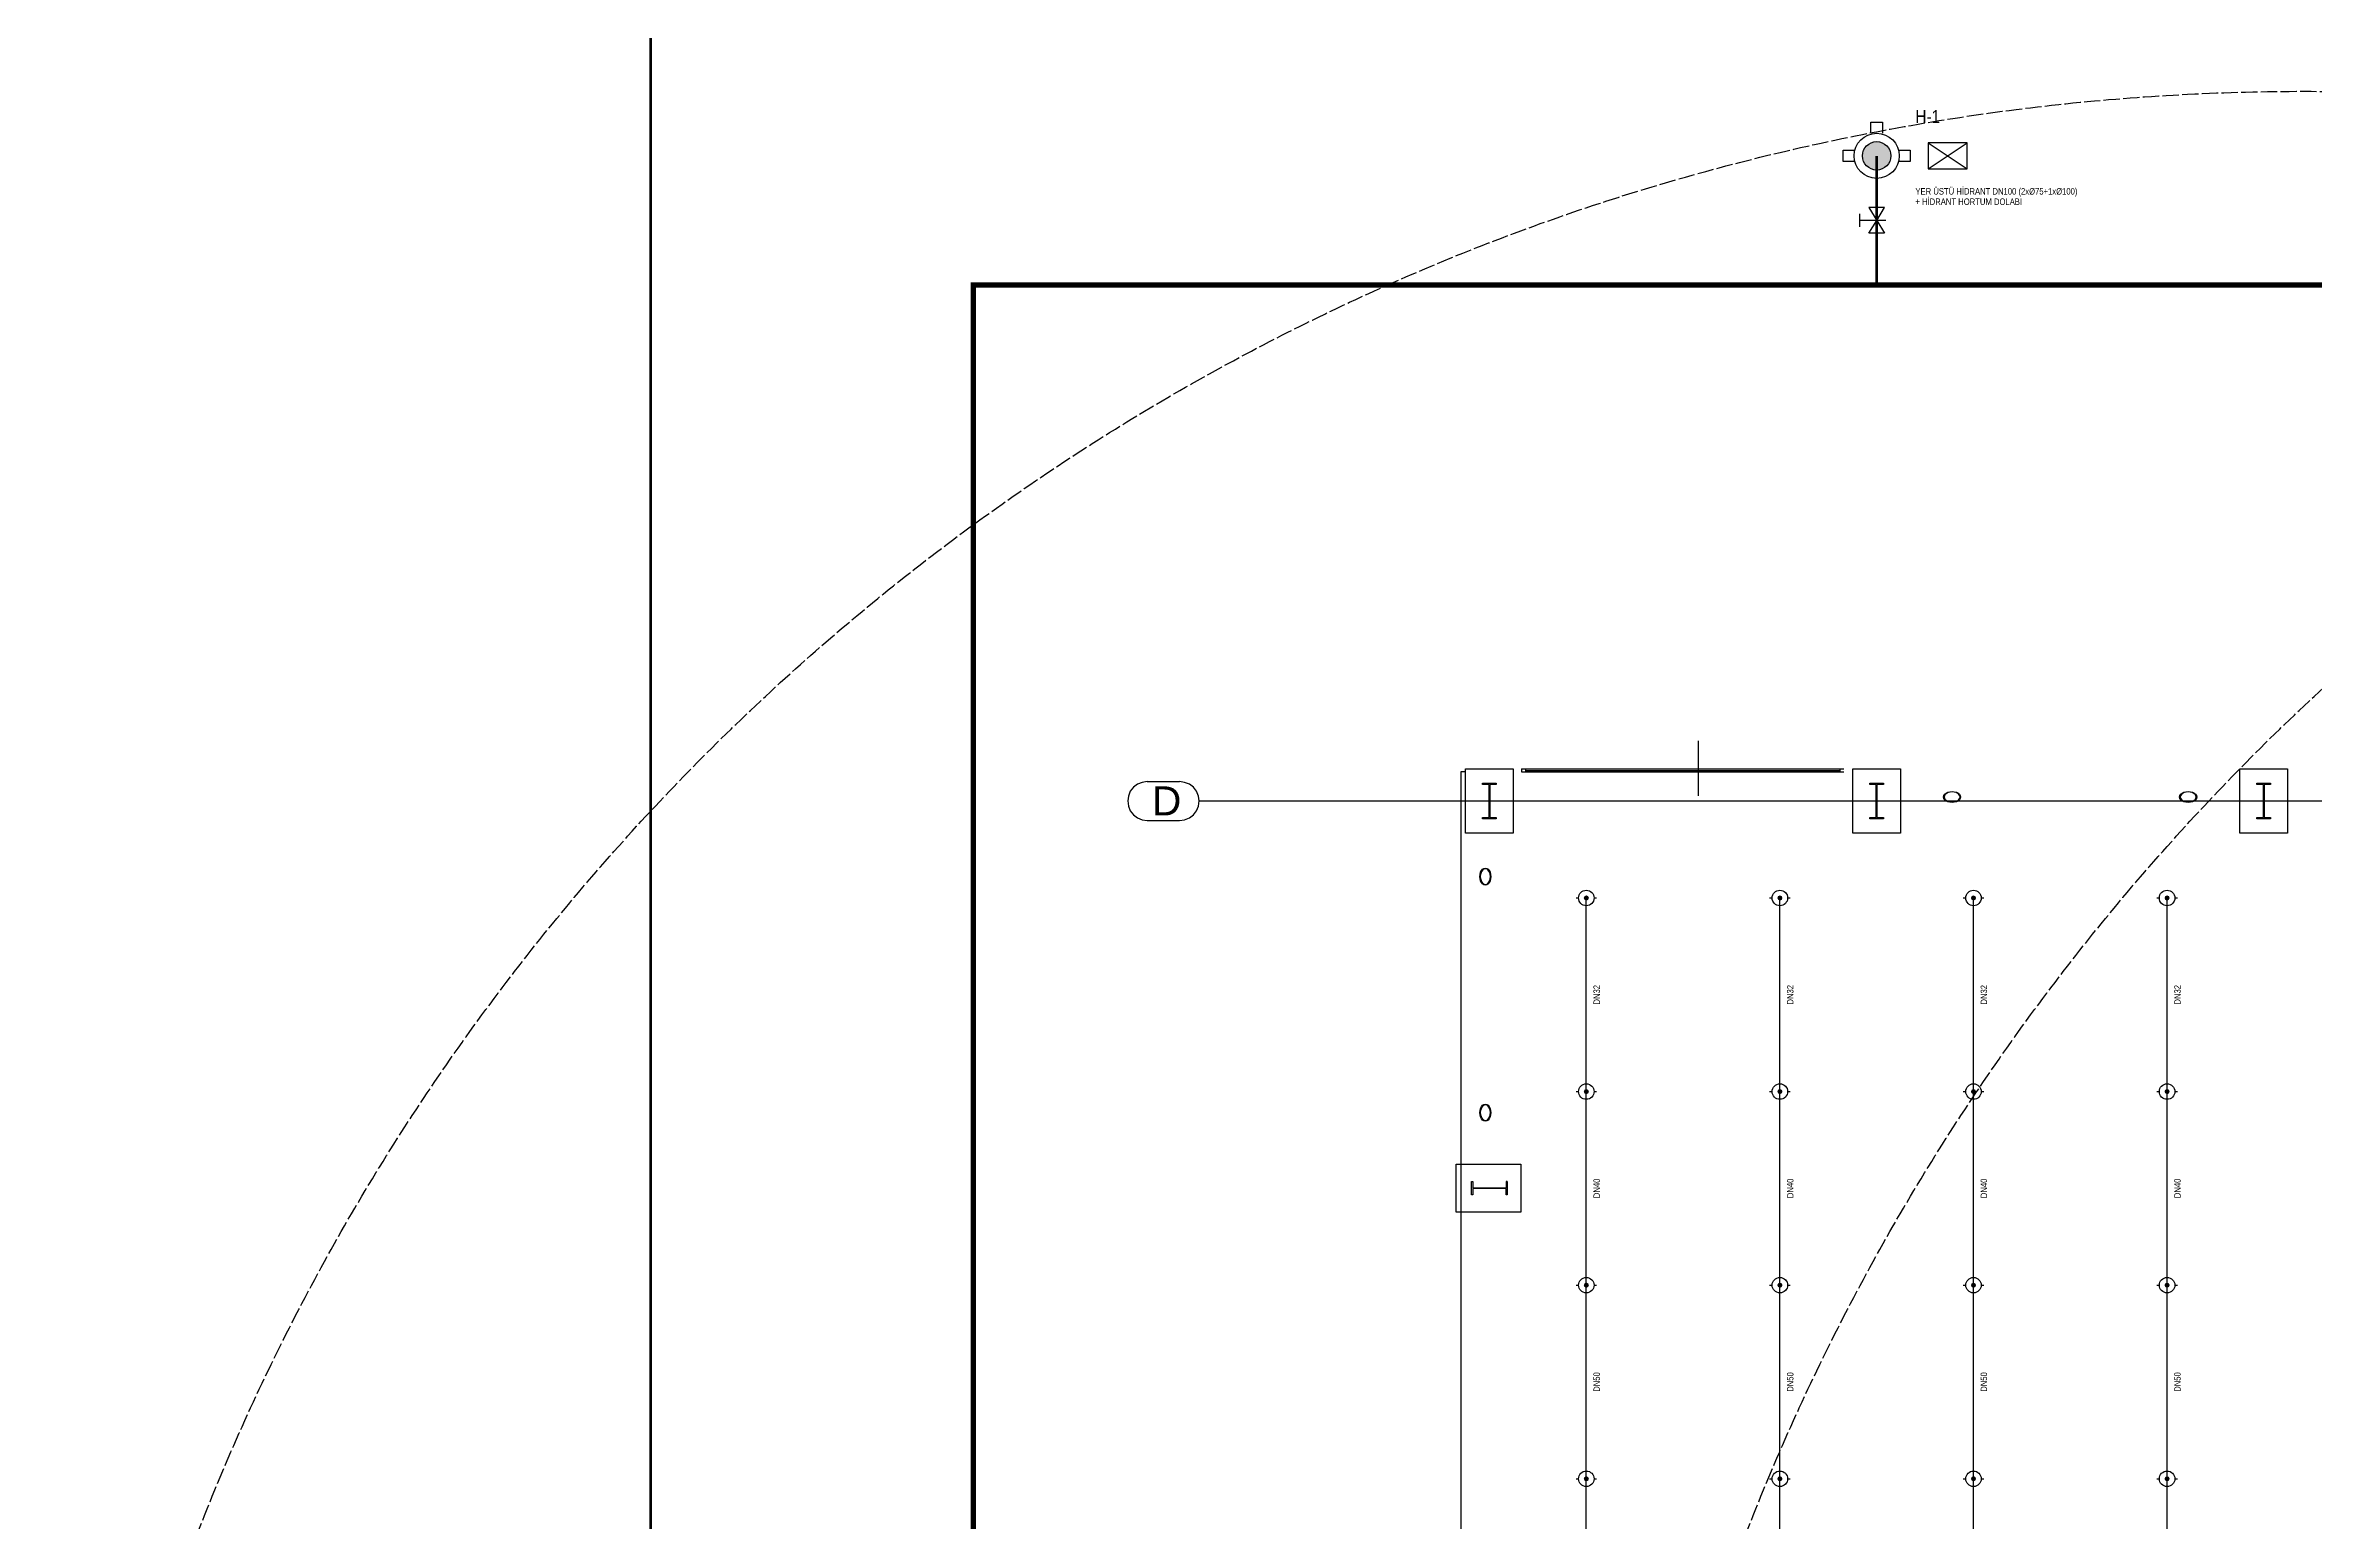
# Model space of a CAD drawing. Header units: centimetres. Extents: x 183171 to 202211, y -17274 to 19108.
# Drawn here: x 183171 to 186688, y 14340 to 16627 of the extents above; entities that cross this region are included whole.
import ezdxf
from ezdxf.enums import TextEntityAlignment as Align

# ---------------------------------------------------------------- set-up
doc = ezdxf.new("R2010")
doc.units = ezdxf.units.CM
doc.header["$LTSCALE"] = 20
doc.linetypes.add('DASHED', pattern=[1.524, 1.27, -0.254])
for name, color, linetype in [('ROTAS-MIMARI', 8, 'CONTINUOUS'), ('ROTAS-MIMARI-AKS', 8, 'CONTINUOUS'), ('ROTAS-MIMARI-KOLON', 8, 'CONTINUOUS'), ('ROTAS-PAFTA', 7, 'CONTINUOUS'), ('ROTAS-YANGIN-BASLIK', 1, 'CONTINUOUS'), ('ROTAS-YANGIN-CAP', 2, 'CONTINUOUS'), ('ROTAS-YANGIN-DOLAP-ETKI', 9, 'DASHED'), ('ROTAS-YANGIN-HIDRANT', 4, 'CONTINUOUS'), ('ROTAS-YANGIN-HIDRANT-BORU', 4, 'DASHED'), ('ROTAS-YANGIN-SPR-BORU', 1, 'CONTINUOUS')]:
    doc.layers.add(name, color=color, linetype=linetype)
doc.styles.add('ROTAS', font='arial.ttf')

# ---------------------------------------------------------------- blocks, each defined once
blk = doc.blocks.new('ROTAS-SMB-SPR-DIK')
h = blk.add_hatch(color=256)
h.dxf.hatch_style = 1
h.paths.add_polyline_path([(4, 0), (2.8, 2.8), (0, 4), (-2.8, 2.8), (-4, 0), (-2.8, -2.8), (0, -4), (2.8, -2.8)])
for p, q in [((-16, 0), (-12, 0)), ((12, 0), (16, 0))]:
    blk.add_line(p, q)
blk.add_circle((0, 0), 12)
blk = doc.blocks.new('ROTAS-SMB-KELEBEK')
for p, q in [((-5, 13), (5, 13)), ((0, 7), (0, 13)), ((0, -7), (0, 7))]:
    blk.add_line(p, q)
for points in [[(-10, -6), (-10, 6), (0, 0)], [(10, -6), (10, 6), (0, 0)]]:
    blk.add_lwpolyline(points, close=True)
blk = doc.blocks.new('ROTAS-SMB-HIDRANT')
h = blk.add_hatch(color=256)
h.dxf.hatch_style = 1
h.paths.add_polyline_path([(22, 0), (19.1, 11), (11, 19.1), (0, 22), (-11, 19.1), (-19.1, 11), (-22, 0), (-19.1, -11), (-11, -19.1), (0, -22), (11, -19.1), (19.1, -11)])
for points in [[(-9, 35), (-9, 52), (9, 52), (9, 35)], [(-35, -9), (-52, -9), (-52, 9), (-35, 9)], [(35, 9), (52, 9), (52, -9), (35, -9)]]:
    blk.add_lwpolyline(points)
for radius in [35, 22]:
    blk.add_circle((0, 0), radius)
blk = doc.blocks.new('ROTAS-SMB-HORTUM-DOLABI')
for p, q in [((-30, -20), (30, 20)), ((-30, 20), (30, -20))]:
    blk.add_line(p, q)
blk.add_lwpolyline([(-30, -20), (30, -20), (30, 20), (-30, 20)], close=True)

msp = doc.modelspace()

# ---------------------------------------------------------------- linework, layer by layer
at = {"layer": 'ROTAS-MIMARI'}
for points in [[(185733, 15464.4), (185733, 15549.4)], [(185364.3, 15501.3), (185364.3, 8198.8)], [(185371.8, 15501.3), (185364.3, 15501.3)], [(185445.8, 15406.3), (185371.8, 15406.3), (185371.8, 15506.3), (185445.8, 15506.3), (185445.8, 15406.3)], [(185458.3, 15506.3), (185958.3, 15506.3)], [(185458.3, 15506.3), (185458.3, 15501.3)], [(185458.3, 15501.3), (185958.3, 15501.3)], [(185464.8, 15506.3), (185464.8, 15501.3)], [(185464.8, 15503.8), (185952, 15503.8)], [(185952, 15506.3), (185952, 15501.3)], [(186045.8, 15406.3), (185971.8, 15406.3), (185971.8, 15506.3), (186045.8, 15506.3), (186045.8, 15406.3)], [(186645.8, 15406.3), (186571.8, 15406.3), (186571.8, 15506.3), (186645.8, 15506.3), (186645.8, 15406.3)], [(185357.3, 14893.3), (185457.3, 14893.3), (185457.3, 14819.3), (185357.3, 14819.3), (185357.3, 14893.3)]]:
    msp.add_lwpolyline(points, dxfattribs=at)
at = {"layer": 'ROTAS-MIMARI-AKS'}
for points in [[(184878.3, 15486.3), (184870.5, 15485.2), (184863.3, 15482.2), (184857.1, 15477.5), (184852.3, 15471.3), (184849.3, 15464), (184848.3, 15456.3), (184849.3, 15448.5), (184852.3, 15441.3), (184857.1, 15435.1), (184863.3, 15430.3), (184870.5, 15427.3), (184878.3, 15426.3)], [(184878.3, 15486.3), (184928.8, 15486.3)], [(184928.8, 15426.3), (184936.5, 15427.3), (184943.8, 15430.3), (184950, 15435.1), (184954.8, 15441.3), (184957.8, 15448.5), (184958.8, 15456.3), (184957.8, 15464), (184954.8, 15471.3), (184950, 15477.5), (184943.8, 15482.2), (184936.5, 15485.2), (184928.8, 15486.3)], [(184958.8, 15456.3), (200258.8, 15456.3)], [(184878.3, 15426.3), (184928.8, 15426.3)]]:
    msp.add_lwpolyline(points, dxfattribs=at)
at = {"layer": 'ROTAS-MIMARI-KOLON'}
for points in [[(185398.3, 15483.8), (185398.3, 15483.8)], [(185398.3, 15482), (185398.3, 15483.8)], [(185398.3, 15483.8), (185419.3, 15483.8)], [(185408.2, 15482), (185398.3, 15482)], [(185408.2, 15430.5), (185408.2, 15482)], [(185419.3, 15482), (185409.3, 15482)], [(185409.3, 15482), (185409.3, 15430.5)], [(185419.3, 15483.8), (185419.3, 15482)], [(185998.3, 15482), (185998.3, 15483.8)], [(185998.3, 15483.8), (186019.3, 15483.8)], [(186008.2, 15482), (185998.3, 15482)], [(186008.2, 15430.5), (186008.2, 15482)], [(186019.3, 15482), (186009.3, 15482)], [(186009.3, 15482), (186009.3, 15430.5)], [(186019.3, 15483.8), (186019.3, 15482)], [(186598.3, 15483.8), (186598.3, 15483.8)], [(186598.3, 15482), (186598.3, 15483.8)], [(186598.3, 15483.8), (186619.3, 15483.8)], [(186598.3, 15481.9), (186598.3, 15482)], [(186608.2, 15482), (186598.3, 15482)], [(186608.2, 15430.5), (186608.2, 15482)], [(186619.3, 15482), (186609.3, 15482)], [(186609.3, 15482), (186609.3, 15430.5)], [(186619.3, 15483.8), (186619.3, 15482)], [(186112.7, 15462.5), (186113.1, 15464.7)], [(186113.1, 15460.3), (186112.7, 15462.5)], [(186113.8, 15463.1), (186113, 15463.9)], [(186113.1, 15464.7), (186114.5, 15466.7)], [(186114.5, 15458.3), (186113.1, 15460.3)], [(186114.1, 15464.5), (186113.6, 15462.5)], [(186113.6, 15462.5), (186114.1, 15460.5)], [(186115.3, 15466.4), (186114.1, 15464.5)], [(186114.1, 15460.5), (186115.3, 15458.6)], [(186114.5, 15466.7), (186116.6, 15468.5)], [(186116.6, 15456.6), (186114.5, 15458.3)], [(186117.2, 15468), (186115.3, 15466.4)], [(186115.3, 15458.6), (186117.2, 15457)], [(186116.6, 15468.5), (186119.3, 15469.8)], [(186119.3, 15455.2), (186116.6, 15456.6)], [(186119.8, 15469.3), (186117.2, 15468)], [(186117.2, 15457), (186119.8, 15455.7)], [(186119.3, 15469.8), (186122.5, 15470.6)], [(186122.5, 15454.4), (186119.3, 15455.2)], [(186122.7, 15470.1), (186119.8, 15469.3)], [(186119.8, 15455.7), (186122.7, 15455)], [(186122.5, 15454.4), (186121.6, 15455.3)], [(186122.5, 15470.6), (186125.9, 15470.9)], [(186125.9, 15454.1), (186122.5, 15454.4)], [(186125.9, 15470.3), (186122.7, 15470.1)], [(186122.7, 15455), (186125.9, 15454.7)], [(186125.9, 15470.9), (186129.3, 15470.6)], [(186129.1, 15470.1), (186125.9, 15470.3)], [(186125.9, 15454.7), (186129.1, 15455)], [(186129.3, 15454.4), (186125.9, 15454.1)], [(186132, 15469.3), (186129.1, 15470.1)], [(186129.1, 15455), (186132, 15455.7)], [(186129.3, 15470.6), (186132.5, 15469.8)], [(186132.5, 15455.2), (186129.3, 15454.4)], [(186134.5, 15468), (186132, 15469.3)], [(186132, 15455.7), (186134.5, 15457)], [(186132.5, 15469.8), (186135.2, 15468.5)], [(186135.2, 15456.6), (186132.5, 15455.2)], [(186138.6, 15464.7), (186134.5, 15468.8)], [(186136.5, 15466.4), (186134.5, 15468)], [(186134.5, 15457), (186136.5, 15458.6)], [(186135.2, 15468.5), (186137.3, 15466.7)], [(186137.3, 15458.3), (186135.2, 15456.6)], [(186137.7, 15464.5), (186136.5, 15466.4)], [(186136.5, 15458.6), (186137.7, 15460.5)], [(186137.3, 15466.7), (186138.6, 15464.7)], [(186138.6, 15460.3), (186137.3, 15458.3)], [(186138.1, 15462.5), (186137.7, 15464.5)], [(186137.7, 15460.5), (186138.1, 15462.5)], [(186138.6, 15464.7), (186138.6, 15464.7)], [(186138.6, 15464.7), (186139.1, 15462.5)], [(186139.1, 15462.5), (186138.6, 15460.3)], [(186478.5, 15462.5), (186478.9, 15464.7)], [(186478.9, 15460.3), (186478.5, 15462.5)], [(186479.6, 15463.1), (186478.8, 15463.9)], [(186478.9, 15464.7), (186480.3, 15466.7)], [(186480.3, 15458.3), (186478.9, 15460.3)], [(186479.8, 15464.5), (186479.4, 15462.5)], [(186479.4, 15462.5), (186479.8, 15460.5)], [(186481.1, 15466.4), (186479.8, 15464.5)], [(186479.8, 15460.5), (186481.1, 15458.6)], [(186480.3, 15466.7), (186482.4, 15468.5)], [(186482.4, 15456.6), (186480.3, 15458.3)], [(186483, 15468), (186481.1, 15466.4)], [(186481.1, 15458.6), (186483, 15457)], [(186482.4, 15468.5), (186485.1, 15469.8)], [(186485.1, 15455.2), (186482.4, 15456.6)], [(186485.6, 15469.3), (186483, 15468)], [(186483, 15457), (186485.6, 15455.7)], [(186485.1, 15469.8), (186488.3, 15470.6)], [(186488.3, 15454.4), (186485.1, 15455.2)], [(186488.5, 15470.1), (186485.6, 15469.3)], [(186485.6, 15455.7), (186488.5, 15455)], [(186488.3, 15454.4), (186487.4, 15455.3)], [(186488.3, 15470.6), (186491.7, 15470.9)], [(186491.7, 15454.1), (186488.3, 15454.4)], [(186491.7, 15470.3), (186488.5, 15470.1)], [(186488.5, 15455), (186491.7, 15454.7)], [(186491.7, 15470.9), (186495.1, 15470.6)], [(186494.9, 15470.1), (186491.7, 15470.3)], [(186491.7, 15454.7), (186494.9, 15455)], [(186495.1, 15454.4), (186491.7, 15454.1)], [(186497.8, 15469.3), (186494.9, 15470.1)], [(186494.9, 15455), (186497.8, 15455.7)], [(186495.1, 15470.6), (186498.3, 15469.8)], [(186498.3, 15455.2), (186495.1, 15454.4)], [(186500.3, 15468), (186497.8, 15469.3)], [(186497.8, 15455.7), (186500.3, 15457)], [(186498.3, 15469.8), (186501, 15468.5)], [(186501, 15456.6), (186498.3, 15455.2)], [(186504.4, 15464.7), (186500.3, 15468.8)], [(186502.3, 15466.4), (186500.3, 15468)], [(186500.3, 15457), (186502.3, 15458.6)], [(186501, 15468.5), (186503.1, 15466.7)], [(186503.1, 15458.3), (186501, 15456.6)], [(186503.5, 15464.5), (186502.3, 15466.4)], [(186502.3, 15458.6), (186503.5, 15460.5)], [(186503.1, 15466.7), (186504.4, 15464.7)], [(186504.4, 15460.3), (186503.1, 15458.3)], [(186503.9, 15462.5), (186503.5, 15464.5)], [(186503.5, 15460.5), (186503.9, 15462.5)], [(186504.4, 15464.7), (186504.4, 15464.7)], [(186504.4, 15464.7), (186504.9, 15462.5)], [(186504.9, 15462.5), (186504.4, 15460.3)], [(185398.3, 15428.8), (185398.3, 15430.5)], [(185398.3, 15430.5), (185408.2, 15430.5)], [(185419.3, 15428.8), (185398.3, 15428.8)], [(185409.3, 15430.5), (185419.3, 15430.5)], [(185419.3, 15430.5), (185419.3, 15428.8)], [(185998.3, 15428.8), (185998.3, 15430.5)], [(185998.3, 15430.5), (186008.2, 15430.5)], [(186019.3, 15428.8), (185998.3, 15428.8)], [(186009.3, 15430.5), (186019.3, 15430.5)], [(186019.3, 15430.5), (186019.3, 15428.8)], [(186598.3, 15428.8), (186598.3, 15430.5)], [(186598.3, 15430.5), (186608.2, 15430.5)], [(186619.3, 15428.8), (186598.3, 15428.8)], [(186609.3, 15430.5), (186619.3, 15430.5)], [(186619.3, 15430.5), (186619.3, 15428.8)], [(185394.1, 15339.2), (185394.4, 15342.6)], [(185394.4, 15335.8), (185394.1, 15339.2)], [(185394.4, 15342.6), (185395.2, 15345.8)], [(185395.2, 15332.6), (185394.4, 15335.8)], [(185395, 15342.3), (185394.7, 15339.2)], [(185394.7, 15339.2), (185395, 15336)], [(185395.8, 15345.3), (185395, 15342.3)], [(185395, 15336), (185395.8, 15333)], [(185395.2, 15345.8), (185396.6, 15348.5)], [(185396.6, 15329.8), (185395.2, 15332.6)], [(185397, 15347.8), (185395.8, 15345.3)], [(185395.8, 15333), (185397, 15330.5)], [(185396.6, 15348.5), (185398.3, 15350.6)], [(185398.6, 15349.8), (185397, 15347.8)], [(185398.3, 15350.6), (185400.4, 15351.9)], [(185400.5, 15351), (185398.6, 15349.8)], [(185400.4, 15351.9), (185402.5, 15352.4)], [(185402.5, 15351.4), (185400.5, 15351)], [(185402.5, 15352.4), (185404.7, 15351.9)], [(185404.6, 15351), (185402.5, 15351.4)], [(185406.4, 15349.8), (185404.6, 15351)], [(185404.7, 15351.9), (185406.7, 15350.6)], [(185408.1, 15347.8), (185406.4, 15349.8)], [(185406.7, 15350.6), (185408.5, 15348.5)], [(185409.3, 15345.3), (185408.1, 15347.8)], [(185408.1, 15330.5), (185409.3, 15333)], [(185408.5, 15348.5), (185409.8, 15345.8)], [(185409.8, 15332.6), (185408.5, 15329.8)], [(185410.1, 15342.3), (185409.3, 15345.3)], [(185409.3, 15333), (185410.1, 15336)], [(185409.8, 15345.8), (185410.7, 15342.6)], [(185410.7, 15335.8), (185409.8, 15332.6)], [(185410.7, 15342.6), (185410.1, 15342)], [(185410.3, 15339.2), (185410.1, 15342.3)], [(185410.1, 15336), (185410.3, 15339.2)], [(185410.7, 15342.6), (185410.9, 15339.2)], [(185410.9, 15339.2), (185410.7, 15335.8)], [(185398.3, 15327.7), (185396.6, 15329.8)], [(185397, 15330.5), (185398.6, 15328.6)], [(185397.7, 15329.6), (185397.2, 15329.1)], [(185400.4, 15326.4), (185398.3, 15327.7)], [(185398.6, 15328.6), (185400.5, 15327.3)], [(185402.5, 15326), (185400.4, 15326.4)], [(185400.5, 15327.3), (185402.5, 15326.9)], [(185402.5, 15326.9), (185404.6, 15327.3)], [(185404.7, 15326.4), (185402.5, 15326)], [(185404.6, 15327.3), (185406.4, 15328.6)], [(185406.7, 15327.7), (185404.7, 15326.4)], [(185406.4, 15328.6), (185408.1, 15330.5)], [(185408.5, 15329.8), (185406.7, 15327.7)], [(185395.2, 14980), (185396.6, 14982.7)], [(185397, 14982), (185395.8, 14979.5)], [(185396.6, 14982.7), (185398.3, 14984.8)], [(185398.6, 14984), (185397, 14982)], [(185398.3, 14984.8), (185400.4, 14986.1)], [(185400.5, 14985.2), (185398.6, 14984)], [(185400.4, 14986.1), (185402.5, 14986.6)], [(185402.5, 14985.6), (185400.5, 14985.2)], [(185402.5, 14986.6), (185404.7, 14986.1)], [(185404.6, 14985.2), (185402.5, 14985.6)], [(185406.4, 14984), (185404.6, 14985.2)], [(185404.7, 14986.1), (185406.7, 14984.8)], [(185408.1, 14982), (185406.4, 14984)], [(185406.7, 14984.8), (185408.5, 14982.7)], [(185409.3, 14979.5), (185408.1, 14982)], [(185408.5, 14982.7), (185409.8, 14980)], [(185394.1, 14973.4), (185394.4, 14976.8)], [(185394.4, 14970), (185394.1, 14973.4)], [(185394.4, 14976.8), (185395.2, 14980)], [(185395.2, 14966.8), (185394.4, 14970)], [(185395, 14976.5), (185394.7, 14973.4)], [(185394.7, 14973.4), (185395, 14970.2)], [(185395.8, 14979.5), (185395, 14976.5)], [(185395, 14970.2), (185395.8, 14967.2)], [(185396.6, 14964), (185395.2, 14966.8)], [(185395.8, 14967.2), (185397, 14964.7)], [(185398.3, 14961.9), (185396.6, 14964)], [(185397, 14964.7), (185398.6, 14962.8)], [(185397.7, 14963.8), (185397.2, 14963.3)], [(185400.4, 14960.6), (185398.3, 14961.9)], [(185398.6, 14962.8), (185400.5, 14961.5)], [(185402.5, 14960.2), (185400.4, 14960.6)], [(185400.5, 14961.5), (185402.5, 14961.1)], [(185402.5, 14961.1), (185404.6, 14961.5)], [(185404.7, 14960.6), (185402.5, 14960.2)], [(185404.6, 14961.5), (185406.4, 14962.8)], [(185406.7, 14961.9), (185404.7, 14960.6)], [(185406.4, 14962.8), (185408.1, 14964.7)], [(185408.5, 14964), (185406.7, 14961.9)], [(185408.1, 14964.7), (185409.3, 14967.2)], [(185409.8, 14966.8), (185408.5, 14964)], [(185410.1, 14976.5), (185409.3, 14979.5)], [(185409.3, 14967.2), (185410.1, 14970.2)], [(185409.8, 14980), (185410.7, 14976.8)], [(185410.7, 14970), (185409.8, 14966.8)], [(185410.7, 14976.8), (185410.1, 14976.2)], [(185410.3, 14973.4), (185410.1, 14976.5)], [(185410.1, 14970.2), (185410.3, 14973.4)], [(185410.7, 14976.8), (185410.9, 14973.4)], [(185410.9, 14973.4), (185410.7, 14970)], [(185381.3, 14845.8), (185381.3, 14866.8)], [(185381.3, 14866.8), (185383, 14866.8)], [(185383, 14845.8), (185381.3, 14845.8)], [(185383, 14866.8), (185383, 14856.8)], [(185383, 14856.8), (185434.6, 14856.8)], [(185434.6, 14855.7), (185383, 14855.7)], [(185383, 14855.7), (185383, 14845.8)], [(185436.3, 14866.8), (185434.6, 14866.8)], [(185434.6, 14866.8), (185434.6, 14856.8)], [(185434.6, 14845.8), (185434.6, 14855.7)], [(185436.3, 14845.8), (185434.6, 14845.8)], [(185436.3, 14866.8), (185436.3, 14845.8)]]:
    msp.add_lwpolyline(points, dxfattribs=at)
at = {"layer": 'ROTAS-PAFTA', "const_width": 4}
msp.add_lwpolyline([(184109, 6806), (201109, 6806), (201109, 19106), (184109, 19106)], close=True, dxfattribs=at)
at = {"layer": 'ROTAS-YANGIN-DOLAP-ETKI'}
for centre in [(186671, 13056), (189071, 13056)]:
    msp.add_circle(centre, 3500, dxfattribs=at)
at = {"layer": 'ROTAS-YANGIN-HIDRANT-BORU', "const_width": 4}
msp.add_lwpolyline([(186009, 16256), (186009, 16456)], dxfattribs=at)
at = {"layer": 'ROTAS-YANGIN-HIDRANT-BORU', "const_width": 8}
msp.add_lwpolyline([(184609, 7456), (200609, 7456), (200609, 16256), (184609, 16256)], close=True, dxfattribs=at)
at = {"layer": 'ROTAS-YANGIN-SPR-BORU'}
for p, q in [((185559, 15006), (185559, 15306)), ((185859, 15006), (185859, 15306)), ((186159, 15006), (186159, 15306)), ((186459, 15006), (186459, 15306)), ((185559, 14706), (185559, 15006)), ((185859, 14706), (185859, 15006)), ((186159, 14706), (186159, 15006)), ((186459, 14706), (186459, 15006)), ((185559, 14406), (185559, 14706)), ((185859, 14406), (185859, 14706)), ((186159, 14406), (186159, 14706)), ((186459, 14406), (186459, 14706)), ((185559, 14106), (185559, 14406)), ((185859, 14106), (185859, 14406)), ((186159, 14106), (186159, 14406)), ((186459, 14106), (186459, 14406))]:
    msp.add_line(p, q, dxfattribs=at)

# ---------------------------------------------------------------- block references
at = {"layer": 'ROTAS-YANGIN-BASLIK'}
for p in [(185559, 15306), (185859, 15306), (186159, 15306), (186459, 15306), (185559, 15006), (185859, 15006), (186159, 15006), (186459, 15006), (185559, 14706), (185859, 14706), (186159, 14706), (186459, 14706), (185559, 14406), (185859, 14406), (186159, 14406), (186459, 14406)]:
    msp.add_blockref('ROTAS-SMB-SPR-DIK', p, dxfattribs=at)
at = {"layer": 'ROTAS-YANGIN-HIDRANT'}
for name, p in [('ROTAS-SMB-HIDRANT', (186009, 16456)), ('ROTAS-SMB-HORTUM-DOLABI', (186119, 16456))]:
    msp.add_blockref(name, p, dxfattribs=at)
at = {"layer": 'ROTAS-YANGIN-HIDRANT', "xscale": 2, "yscale": 2, "rotation": 90}
msp.add_blockref('ROTAS-SMB-KELEBEK', (186009, 16356), dxfattribs=at)

# ---------------------------------------------------------------- texts
at = {"layer": 'ROTAS-MIMARI-AKS', "style": 'ROTAS'}
msp.add_text('D', height=45, dxfattribs=at).set_placement((184886, 15434))
at = {"layer": 'ROTAS-YANGIN-CAP', "style": 'ROTAS', "width": 0.85}
for s, p in [('DN32', (185575, 15156)), ('DN32', (185875, 15156)), ('DN32', (186175, 15156)), ('DN32', (186475, 15156)), ('DN40', (185575, 14856)), ('DN40', (185875, 14856)), ('DN40', (186175, 14856)), ('DN40', (186475, 14856)), ('DN50', (185575, 14556)), ('DN50', (185875, 14556)), ('DN50', (186175, 14556)), ('DN50', (186475, 14556))]:
    msp.add_text(s, height=10, rotation=90, dxfattribs=at).set_placement(p, align=Align.MIDDLE_CENTER)
at = {"layer": 'ROTAS-YANGIN-HIDRANT', "style": 'ROTAS', "width": 0.85}
msp.add_text('H-1', height=20, dxfattribs=at).set_placement((186069, 16501), align=Align.BOTTOM_LEFT)
for s, p in [('YER ÜSTÜ HİDRANT DN100 (2xØ75+1xØ100)', (186069, 16406)), ('+ HİDRANT HORTUM DOLABI', (186069, 16390))]:
    msp.add_text(s, height=10, dxfattribs=at).set_placement(p, align=Align.TOP_LEFT)

doc.saveas('drawing.dxf')
